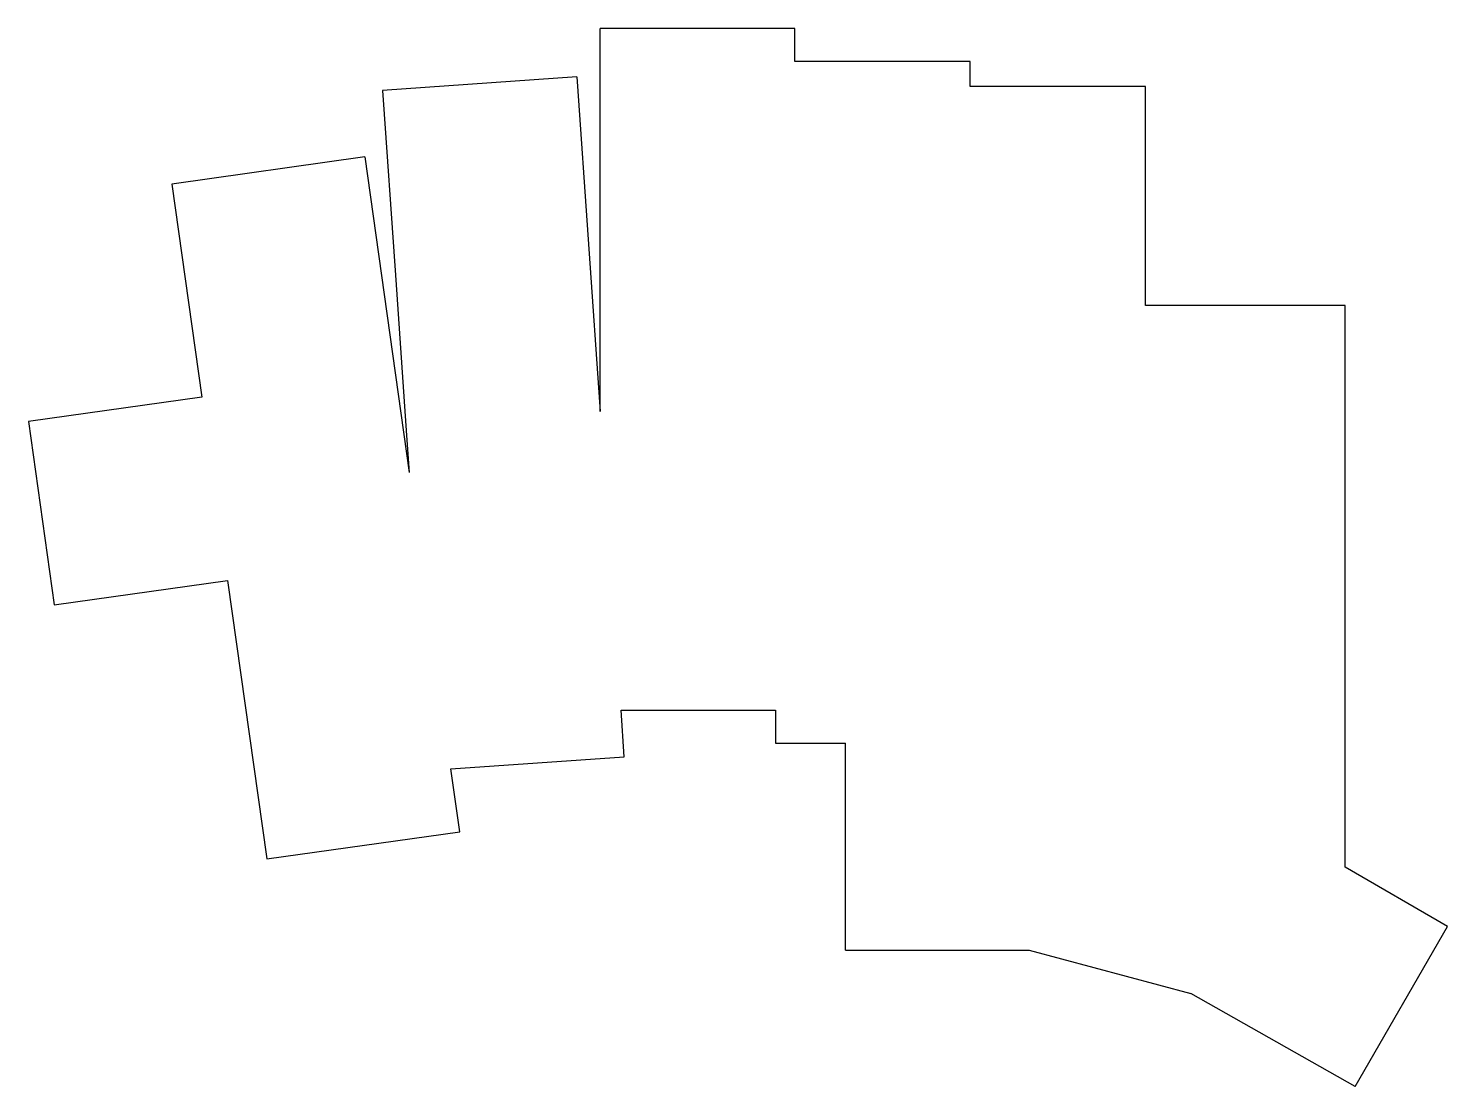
# Model space of a CAD drawing. Header units: millimetres. Extents: x 34 to 180, y -127 to -18.
import ezdxf

# ---------------------------------------------------------------- set-up
doc = ezdxf.new("R2010")
doc.units = ezdxf.units.MM

msp = doc.modelspace()

# ---------------------------------------------------------------- linework, layer by layer
at = {"linetype": 'CONTINUOUS'}
for p, q in [((92.77, -57.29), (92.77, -17.95)), ((112.77, -17.95), (92.77, -17.95)), ((112.77, -21.35), (112.77, -17.95)), ((130.77, -21.35), (112.77, -21.35)), ((130.77, -23.9), (130.77, -21.35)), ((90.36, -22.93), (70.41, -24.32)), ((90.36, -22.93), (92.77, -57.29)), ((70.41, -24.32), (71.74, -43.28)), ((148.77, -23.9), (130.77, -23.9)), ((148.77, -46.4), (148.77, -23.9)), ((68.6, -31.14), (48.79, -33.93)), ((68.6, -31.14), (73.16, -63.57)), ((48.79, -33.93), (51.87, -55.81)), ((71.74, -43.28), (72.78, -58.24)), ((169.27, -46.4), (148.77, -46.4)), ((169.27, -104.08), (169.27, -46.4)), ((51.87, -55.81), (34.04, -58.32)), ((72.78, -58.24), (72.92, -60.23)), ((34.04, -58.32), (36.69, -77.13)), ((72.92, -60.23), (73.16, -63.57)), ((36.69, -77.13), (54.51, -74.63)), ((54.51, -74.63), (58.53, -103.24)), ((95.25, -92.76), (94.91, -87.95)), ((94.91, -87.95), (110.77, -87.95)), ((110.77, -87.95), (110.77, -91.35)), ((110.77, -91.35), (117.97, -91.35)), ((117.97, -112.6), (117.97, -91.35)), ((77.43, -94), (95.25, -92.76)), ((78.34, -100.46), (77.43, -94)), ((58.53, -103.24), (78.34, -100.46)), ((179.81, -110.17), (169.27, -104.08)), ((170.31, -126.62), (179.81, -110.17)), ((117.97, -112.6), (136.83, -112.6)), ((136.83, -112.6), (153.45, -117.05)), ((170.31, -126.62), (153.45, -117.05))]:
    msp.add_line(p, q, dxfattribs=at)

doc.saveas('drawing.dxf')
